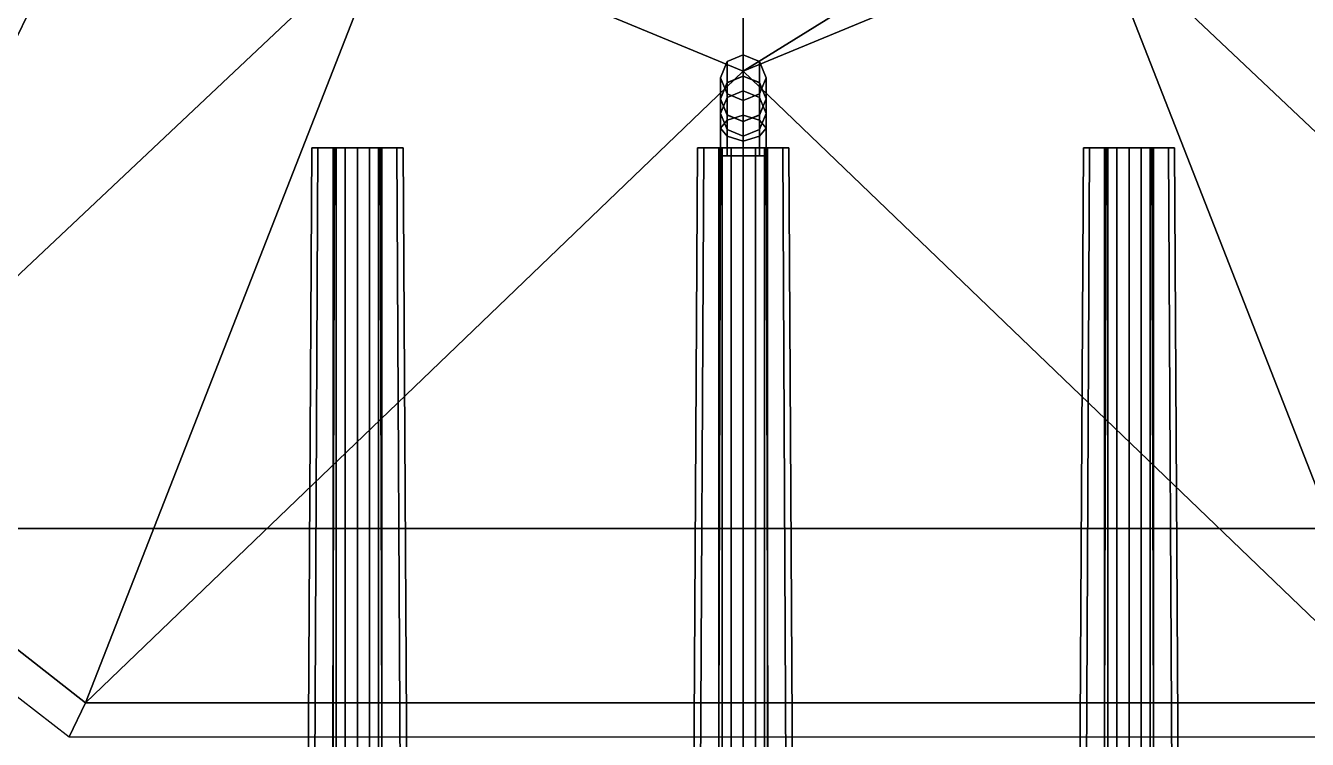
# Model space of a CAD drawing. Header units: millimetres. Extents: x -15 to 15, y -108 to 101.
# Drawn here: x -4.41 to 3.47, y 1.07 to 5.45 of the extents above; entities that cross this region are included whole.
import ezdxf

# ---------------------------------------------------------------- set-up
doc = ezdxf.new("R2010")
doc.units = ezdxf.units.MM
for name, color, linetype in [('citadelle', 3, 'Continuous'), ('gun', 1, 'Continuous'), ('superstructure', 4, 'Continuous')]:
    doc.layers.add(name, color=color, linetype=linetype)

msp = doc.modelspace()

# ---------------------------------------------------------------- linework, layer by layer
for points in [[(-6.59, 8.29, -9.51), (0, 8.29, -9.55), (0, 2.36, -9.55), (-6.59, 2.36, -9.51)], [(6.59, 2.36, -9.51), (0, 2.36, -9.55), (0, 8.29, -9.55), (6.59, 8.29, -9.51)], [(-6.59, 2.36, -9.51), (0, 2.36, -9.55), (0, -3.58, -9.55), (-6.59, -3.58, -9.51)], [(6.59, -3.58, -9.51), (0, -3.58, -9.55), (0, 2.36, -9.55), (6.59, 2.36, -9.51)]]:
    msp.add_3dface(points)
at = {"layer": 'citadelle'}
msp.add_3dface([(12.07, 6.28, 4.59), (-12.07, 6.28, 4.59), (-12.13, 0.74, 4.59), (12.13, 0.74, 4.59)], dxfattribs=at)
at = {"layer": 'gun'}
for points in [[(-2.65, 4.7, 6.93), (-2.6125, 4.7, 6.79), (-2.6341, 0.46, 6.7775), (-2.675, 0.46, 6.93)], [(-2.6125, 4.7, 7.07), (-2.65, 4.7, 6.93), (-2.675, 0.46, 6.93), (-2.6341, 0.46, 7.0825)], [(-2.52, 4.7, 6.93), (-2.4999, 4.7, 6.855), (-2.6125, 4.7, 6.79), (-2.65, 4.7, 6.93)], [(-2.4999, 4.7, 7.005), (-2.52, 4.7, 6.93), (-2.65, 4.7, 6.93), (-2.6125, 4.7, 7.07)], [(-2.6125, 4.7, 6.79), (-2.51, 4.7, 6.6875), (-2.5225, 0.46, 6.6659), (-2.6341, 0.46, 6.7775)], [(-2.51, 4.7, 7.1725), (-2.6125, 4.7, 7.07), (-2.6341, 0.46, 7.0825), (-2.5225, 0.46, 7.1941)], [(-2.4999, 4.7, 6.855), (-2.445, 4.7, 6.8001), (-2.51, 4.7, 6.6875), (-2.6125, 4.7, 6.79)], [(-2.445, 4.7, 7.0599), (-2.4999, 4.7, 7.005), (-2.6125, 4.7, 7.07), (-2.51, 4.7, 7.1725)], [(-2.51, 4.7, 6.6875), (-2.37, 4.7, 6.65), (-2.37, 0.46, 6.625), (-2.5225, 0.46, 6.6659)], [(-2.37, 4.7, 7.21), (-2.51, 4.7, 7.1725), (-2.5225, 0.46, 7.1941), (-2.37, 0.46, 7.235)], [(-2.4999, -5.3, 7.005), (-2.52, -5.3, 6.93), (-2.52, 4.7, 6.93), (-2.4999, 4.7, 7.005)], [(-2.52, -5.3, 6.93), (-2.4999, -5.3, 6.855), (-2.4999, 4.7, 6.855), (-2.52, 4.7, 6.93)], [(-2.445, 4.7, 6.8001), (-2.37, 4.7, 6.78), (-2.37, 4.7, 6.65), (-2.51, 4.7, 6.6875)], [(-2.37, 4.7, 7.08), (-2.445, 4.7, 7.0599), (-2.51, 4.7, 7.1725), (-2.37, 4.7, 7.21)], [(-2.445, -5.3, 7.0599), (-2.4999, -5.3, 7.005), (-2.4999, 4.7, 7.005), (-2.445, 4.7, 7.0599)], [(-2.4999, -5.3, 6.855), (-2.445, -5.3, 6.8001), (-2.445, 4.7, 6.8001), (-2.4999, 4.7, 6.855)], [(-2.445, -5.3, 6.8001), (-2.37, -5.3, 6.78), (-2.37, 4.7, 6.78), (-2.445, 4.7, 6.8001)], [(-2.37, -5.3, 7.08), (-2.445, -5.3, 7.0599), (-2.445, 4.7, 7.0599), (-2.37, 4.7, 7.08)], [(-2.37, -5.3, 6.78), (-2.295, -5.3, 6.8001), (-2.295, 4.7, 6.8001), (-2.37, 4.7, 6.78)], [(-2.295, -5.3, 7.0599), (-2.37, -5.3, 7.08), (-2.37, 4.7, 7.08), (-2.295, 4.7, 7.0599)], [(-2.37, 4.7, 6.65), (-2.23, 4.7, 6.6875), (-2.2175, 0.46, 6.6659), (-2.37, 0.46, 6.625)], [(-2.23, 4.7, 7.1725), (-2.37, 4.7, 7.21), (-2.37, 0.46, 7.235), (-2.2175, 0.46, 7.1941)], [(-2.37, 4.7, 6.78), (-2.295, 4.7, 6.8001), (-2.23, 4.7, 6.6875), (-2.37, 4.7, 6.65)], [(-2.295, 4.7, 7.0599), (-2.37, 4.7, 7.08), (-2.37, 4.7, 7.21), (-2.23, 4.7, 7.1725)], [(-2.295, -5.3, 6.8001), (-2.2401, -5.3, 6.855), (-2.2401, 4.7, 6.855), (-2.295, 4.7, 6.8001)], [(-2.2401, -5.3, 7.005), (-2.295, -5.3, 7.0599), (-2.295, 4.7, 7.0599), (-2.2401, 4.7, 7.005)], [(-2.295, 4.7, 6.8001), (-2.2401, 4.7, 6.855), (-2.1275, 4.7, 6.79), (-2.23, 4.7, 6.6875)], [(-2.2401, 4.7, 7.005), (-2.295, 4.7, 7.0599), (-2.23, 4.7, 7.1725), (-2.1275, 4.7, 7.07)], [(-2.2401, -5.3, 6.855), (-2.22, -5.3, 6.93), (-2.22, 4.7, 6.93), (-2.2401, 4.7, 6.855)], [(-2.22, -5.3, 6.93), (-2.2401, -5.3, 7.005), (-2.2401, 4.7, 7.005), (-2.22, 4.7, 6.93)], [(-2.22, 4.7, 6.93), (-2.2401, 4.7, 7.005), (-2.1275, 4.7, 7.07), (-2.09, 4.7, 6.93)], [(-2.2401, 4.7, 6.855), (-2.22, 4.7, 6.93), (-2.09, 4.7, 6.93), (-2.1275, 4.7, 6.79)], [(-2.23, 4.7, 6.6875), (-2.1275, 4.7, 6.79), (-2.1059, 0.46, 6.7775), (-2.2175, 0.46, 6.6659)], [(-2.1275, 4.7, 7.07), (-2.23, 4.7, 7.1725), (-2.2175, 0.46, 7.1941), (-2.1059, 0.46, 7.0825)], [(-2.1275, 4.7, 6.79), (-2.09, 4.7, 6.93), (-2.065, 0.46, 6.93), (-2.1059, 0.46, 6.7775)], [(-2.09, 4.7, 6.93), (-2.1275, 4.7, 7.07), (-2.1059, 0.46, 7.0825), (-2.065, 0.46, 6.93)], [(-0.2425, 4.7, 7.07), (-0.28, 4.7, 6.93), (-0.305, 0.46, 6.93), (-0.2641, 0.46, 7.0825)], [(-0.28, 4.7, 6.93), (-0.2425, 4.7, 6.79), (-0.2641, 0.46, 6.7775), (-0.305, 0.46, 6.93)], [(-0.1299, 4.7, 7.005), (-0.15, 4.7, 6.93), (-0.28, 4.7, 6.93), (-0.2425, 4.7, 7.07)], [(-0.15, 4.7, 6.93), (-0.1299, 4.7, 6.855), (-0.2425, 4.7, 6.79), (-0.28, 4.7, 6.93)], [(-0.14, 4.7, 7.1725), (-0.2425, 4.7, 7.07), (-0.2641, 0.46, 7.0825), (-0.1525, 0.46, 7.1941)], [(-0.2425, 4.7, 6.79), (-0.14, 4.7, 6.6875), (-0.1525, 0.46, 6.6659), (-0.2641, 0.46, 6.7775)], [(-0.075, 4.7, 7.0599), (-0.1299, 4.7, 7.005), (-0.2425, 4.7, 7.07), (-0.14, 4.7, 7.1725)], [(-0.1299, 4.7, 6.855), (-0.075, 4.7, 6.8001), (-0.14, 4.7, 6.6875), (-0.2425, 4.7, 6.79)], [(0, 4.7, 7.21), (-0.14, 4.7, 7.1725), (-0.1525, 0.46, 7.1941), (0, 0.46, 7.235)], [(-0.14, 4.7, 6.6875), (0, 4.7, 6.65), (0, 0.46, 6.625), (-0.1525, 0.46, 6.6659)], [(-0.15, -5.3, 6.93), (-0.1299, -5.3, 6.855), (-0.1299, 4.7, 6.855), (-0.15, 4.7, 6.93)], [(-0.1299, -5.3, 7.005), (-0.15, -5.3, 6.93), (-0.15, 4.7, 6.93), (-0.1299, 4.7, 7.005)], [(0, 4.7, 7.08), (-0.075, 4.7, 7.0599), (-0.14, 4.7, 7.1725), (0, 4.7, 7.21)], [(-0.075, 4.7, 6.8001), (0, 4.7, 6.78), (0, 4.7, 6.65), (-0.14, 4.7, 6.6875)], [(-0.1299, -5.3, 6.855), (-0.075, -5.3, 6.8001), (-0.075, 4.7, 6.8001), (-0.1299, 4.7, 6.855)], [(-0.075, -5.3, 7.0599), (-0.1299, -5.3, 7.005), (-0.1299, 4.7, 7.005), (-0.075, 4.7, 7.0599)], [(0, -5.3, 7.08), (-0.075, -5.3, 7.0599), (-0.075, 4.7, 7.0599), (0, 4.7, 7.08)], [(-0.075, -5.3, 6.8001), (0, -5.3, 6.78), (0, 4.7, 6.78), (-0.075, 4.7, 6.8001)], [(0.14, 4.7, 7.1725), (0, 4.7, 7.21), (0, 0.46, 7.235), (0.1525, 0.46, 7.1941)], [(0, 4.7, 6.65), (0.14, 4.7, 6.6875), (0.1525, 0.46, 6.6659), (0, 0.46, 6.625)], [(0.075, -5.3, 7.0599), (0, -5.3, 7.08), (0, 4.7, 7.08), (0.075, 4.7, 7.0599)], [(0, -5.3, 6.78), (0.075, -5.3, 6.8001), (0.075, 4.7, 6.8001), (0, 4.7, 6.78)], [(0.075, 4.7, 7.0599), (0, 4.7, 7.08), (0, 4.7, 7.21), (0.14, 4.7, 7.1725)], [(0, 4.7, 6.78), (0.075, 4.7, 6.8001), (0.14, 4.7, 6.6875), (0, 4.7, 6.65)], [(0.1299, 4.7, 7.005), (0.075, 4.7, 7.0599), (0.14, 4.7, 7.1725), (0.2425, 4.7, 7.07)], [(0.075, 4.7, 6.8001), (0.1299, 4.7, 6.855), (0.2425, 4.7, 6.79), (0.14, 4.7, 6.6875)], [(0.1299, -5.3, 7.005), (0.075, -5.3, 7.0599), (0.075, 4.7, 7.0599), (0.1299, 4.7, 7.005)], [(0.075, -5.3, 6.8001), (0.1299, -5.3, 6.855), (0.1299, 4.7, 6.855), (0.075, 4.7, 6.8001)], [(0.15, -5.3, 6.93), (0.1299, -5.3, 7.005), (0.1299, 4.7, 7.005), (0.15, 4.7, 6.93)], [(0.1299, -5.3, 6.855), (0.15, -5.3, 6.93), (0.15, 4.7, 6.93), (0.1299, 4.7, 6.855)], [(0.1299, 4.7, 6.855), (0.15, 4.7, 6.93), (0.28, 4.7, 6.93), (0.2425, 4.7, 6.79)], [(0.15, 4.7, 6.93), (0.1299, 4.7, 7.005), (0.2425, 4.7, 7.07), (0.28, 4.7, 6.93)], [(0.2425, 4.7, 7.07), (0.14, 4.7, 7.1725), (0.1525, 0.46, 7.1941), (0.2641, 0.46, 7.0825)], [(0.14, 4.7, 6.6875), (0.2425, 4.7, 6.79), (0.2641, 0.46, 6.7775), (0.1525, 0.46, 6.6659)], [(0.28, 4.7, 6.93), (0.2425, 4.7, 7.07), (0.2641, 0.46, 7.0825), (0.305, 0.46, 6.93)], [(0.2425, 4.7, 6.79), (0.28, 4.7, 6.93), (0.305, 0.46, 6.93), (0.2641, 0.46, 6.7775)], [(2.09, 4.7, 6.93), (2.1275, 4.7, 6.79), (2.1059, 0.46, 6.7775), (2.065, 0.46, 6.93)], [(2.1275, 4.7, 7.07), (2.09, 4.7, 6.93), (2.065, 0.46, 6.93), (2.1059, 0.46, 7.0825)], [(2.22, 4.7, 6.93), (2.2401, 4.7, 6.855), (2.1275, 4.7, 6.79), (2.09, 4.7, 6.93)], [(2.2401, 4.7, 7.005), (2.22, 4.7, 6.93), (2.09, 4.7, 6.93), (2.1275, 4.7, 7.07)], [(2.1275, 4.7, 6.79), (2.23, 4.7, 6.6875), (2.2175, 0.46, 6.6659), (2.1059, 0.46, 6.7775)], [(2.23, 4.7, 7.1725), (2.1275, 4.7, 7.07), (2.1059, 0.46, 7.0825), (2.2175, 0.46, 7.1941)], [(2.2401, 4.7, 6.855), (2.295, 4.7, 6.8001), (2.23, 4.7, 6.6875), (2.1275, 4.7, 6.79)], [(2.295, 4.7, 7.0599), (2.2401, 4.7, 7.005), (2.1275, 4.7, 7.07), (2.23, 4.7, 7.1725)], [(2.23, 4.7, 6.6875), (2.37, 4.7, 6.65), (2.37, 0.46, 6.625), (2.2175, 0.46, 6.6659)], [(2.37, 4.7, 7.21), (2.23, 4.7, 7.1725), (2.2175, 0.46, 7.1941), (2.37, 0.46, 7.235)], [(2.2401, -5.3, 7.005), (2.22, -5.3, 6.93), (2.22, 4.7, 6.93), (2.2401, 4.7, 7.005)], [(2.22, -5.3, 6.93), (2.2401, -5.3, 6.855), (2.2401, 4.7, 6.855), (2.22, 4.7, 6.93)], [(2.295, 4.7, 6.8001), (2.37, 4.7, 6.78), (2.37, 4.7, 6.65), (2.23, 4.7, 6.6875)], [(2.37, 4.7, 7.08), (2.295, 4.7, 7.0599), (2.23, 4.7, 7.1725), (2.37, 4.7, 7.21)], [(2.295, -5.3, 7.0599), (2.2401, -5.3, 7.005), (2.2401, 4.7, 7.005), (2.295, 4.7, 7.0599)], [(2.2401, -5.3, 6.855), (2.295, -5.3, 6.8001), (2.295, 4.7, 6.8001), (2.2401, 4.7, 6.855)], [(2.295, -5.3, 6.8001), (2.37, -5.3, 6.78), (2.37, 4.7, 6.78), (2.295, 4.7, 6.8001)], [(2.37, -5.3, 7.08), (2.295, -5.3, 7.0599), (2.295, 4.7, 7.0599), (2.37, 4.7, 7.08)], [(2.37, -5.3, 6.78), (2.445, -5.3, 6.8001), (2.445, 4.7, 6.8001), (2.37, 4.7, 6.78)], [(2.445, -5.3, 7.0599), (2.37, -5.3, 7.08), (2.37, 4.7, 7.08), (2.445, 4.7, 7.0599)], [(2.37, 4.7, 6.65), (2.51, 4.7, 6.6875), (2.5225, 0.46, 6.6659), (2.37, 0.46, 6.625)], [(2.37, 4.7, 6.78), (2.445, 4.7, 6.8001), (2.51, 4.7, 6.6875), (2.37, 4.7, 6.65)], [(2.51, 4.7, 7.1725), (2.37, 4.7, 7.21), (2.37, 0.46, 7.235), (2.5225, 0.46, 7.1941)], [(2.445, 4.7, 7.0599), (2.37, 4.7, 7.08), (2.37, 4.7, 7.21), (2.51, 4.7, 7.1725)], [(2.445, -5.3, 6.8001), (2.4999, -5.3, 6.855), (2.4999, 4.7, 6.855), (2.445, 4.7, 6.8001)], [(2.4999, -5.3, 7.005), (2.445, -5.3, 7.0599), (2.445, 4.7, 7.0599), (2.4999, 4.7, 7.005)], [(2.445, 4.7, 6.8001), (2.4999, 4.7, 6.855), (2.6125, 4.7, 6.79), (2.51, 4.7, 6.6875)], [(2.4999, 4.7, 7.005), (2.445, 4.7, 7.0599), (2.51, 4.7, 7.1725), (2.6125, 4.7, 7.07)], [(2.4999, -5.3, 6.855), (2.52, -5.3, 6.93), (2.52, 4.7, 6.93), (2.4999, 4.7, 6.855)], [(2.52, -5.3, 6.93), (2.4999, -5.3, 7.005), (2.4999, 4.7, 7.005), (2.52, 4.7, 6.93)], [(2.52, 4.7, 6.93), (2.4999, 4.7, 7.005), (2.6125, 4.7, 7.07), (2.65, 4.7, 6.93)], [(2.4999, 4.7, 6.855), (2.52, 4.7, 6.93), (2.65, 4.7, 6.93), (2.6125, 4.7, 6.79)], [(2.51, 4.7, 6.6875), (2.6125, 4.7, 6.79), (2.6341, 0.46, 6.7775), (2.5225, 0.46, 6.6659)], [(2.6125, 4.7, 7.07), (2.51, 4.7, 7.1725), (2.5225, 0.46, 7.1941), (2.6341, 0.46, 7.0825)], [(2.6125, 4.7, 6.79), (2.65, 4.7, 6.93), (2.675, 0.46, 6.93), (2.6341, 0.46, 6.7775)], [(2.65, 4.7, 6.93), (2.6125, 4.7, 7.07), (2.6341, 0.46, 7.0825), (2.675, 0.46, 6.93)]]:
    msp.add_3dface(points, dxfattribs=at)
at = {"layer": 'superstructure'}
for points in [[(-3.07, 8.24, 6.61), (-5.79, 13.87, 6.27), (-5.79, 2.66, 6.27), (-3.07, 8.24, 6.61)], [(3.07, 8.24, 6.61), (5.78, 2.66, 6.27), (5.79, 13.87, 6.27), (3.07, 8.24, 6.61)], [(-3.07, 8.24, 6.61), (-5.79, 2.66, 6.27), (-2.1708, 6.0692, 6.61), (-3.07, 8.24, 6.61)], [(2.1708, 6.0692, 6.61), (5.78, 2.66, 6.27), (3.07, 8.24, 6.61), (2.1708, 6.0692, 6.61)], [(-2.1708, 6.0692, 6.61), (-5.79, 2.66, 6.27), (-4.04, 1.29, 6.27), (-2.1708, 6.0692, 6.61)], [(-2.1708, 6.0692, 6.61), (-4.04, 1.29, 6.27), (0, 5.17, 6.61), (-2.1708, 6.0692, 6.61)], [(0, 5.17, 6.72), (-2.1708, 6.0692, 6.72), (-2.1708, 6.0692, 6.61), (0, 5.17, 6.61)], [(0, 5.63, 6.72), (-1.305, 5.9797, 6.72), (-2.1708, 6.0692, 6.72), (0, 5.17, 6.72)], [(2.1708, 6.0692, 6.72), (0, 5.17, 6.72), (0, 5.17, 6.61), (2.1708, 6.0692, 6.61)], [(0, 5.17, 6.61), (4.04, 1.29, 6.27), (2.1708, 6.0692, 6.61), (0, 5.17, 6.61)], [(0, 5.17, 6.72), (2.1708, 6.0692, 6.72), (2.1708, 6.0692, 6.72), (1.305, 5.9797, 6.72)], [(2.1708, 6.0692, 6.61), (4.04, 1.29, 6.27), (5.78, 2.66, 6.27), (2.1708, 6.0692, 6.61)], [(0, 5.63, 6.72), (0, 5.17, 6.72), (0, 5.17, 6.72), (1.305, 5.9797, 6.72)], [(-0.099, 5.23, 16.45), (-0.14, 5.13, 16.45), (-0.14, 4.91, 17.06), (-0.099, 5.009, 17.06)], [(-0.099, 5.229, 6.61), (-0.14, 5.13, 6.6), (-0.14, 5.13, 16.45), (-0.099, 5.229, 16.45)], [(0, 5.27, 16.45), (-0.099, 5.23, 16.45), (-0.099, 5.009, 17.06), (0, 5.05, 17.06)], [(0, 5.27, 6.61), (-0.099, 5.229, 6.61), (-0.099, 5.229, 16.45), (0, 5.27, 16.45)], [(0.099, 5.23, 16.45), (0, 5.27, 16.45), (0, 5.05, 17.06), (0.099, 5.009, 17.06)], [(0.099, 5.229, 6.61), (0, 5.27, 6.61), (0, 5.27, 16.45), (0.099, 5.229, 16.45)], [(0.14, 5.13, 16.45), (0.099, 5.23, 16.45), (0.099, 5.009, 17.06), (0.14, 4.91, 17.06)], [(0.14, 5.13, 6.6), (0.099, 5.229, 6.61), (0.099, 5.229, 16.45), (0.14, 5.13, 16.45)], [(0, 5.17, 6.61), (-4.04, 1.29, 6.27), (4.04, 1.29, 6.27), (0, 5.17, 6.61)], [(-0.14, 5.13, 16.45), (-0.099, 5.03, 16.45), (-0.099, 4.811, 17.06), (-0.14, 4.91, 17.06)], [(-0.14, 5.13, 6.6), (-0.099, 5.031, 6.59), (-0.099, 5.031, 16.45), (-0.14, 5.13, 16.45)], [(0, 5.14, 19.19), (-0.099, 5.1, 19.16), (-0.099, 4.87, 19.419), (0, 4.9, 19.46)], [(0, 5.14, 17.62), (-0.099, 5.099, 17.62), (-0.099, 5.099, 19.16), (0, 5.14, 19.19)], [(0, 5.05, 17.31), (-0.099, 5.009, 17.31), (-0.099, 5.1, 17.62), (0, 5.14, 17.62)], [(0.099, 5.1, 19.16), (0, 5.14, 19.19), (0, 4.9, 19.46), (0.099, 4.87, 19.419)], [(0.099, 5.099, 17.62), (0, 5.14, 17.62), (0, 5.14, 19.19), (0.099, 5.099, 19.16)], [(0.099, 5.009, 17.31), (0, 5.05, 17.31), (0, 5.14, 17.62), (0.099, 5.1, 17.62)], [(0.099, 5.03, 16.45), (0.14, 5.13, 16.45), (0.14, 4.91, 17.06), (0.099, 4.811, 17.06)], [(0.099, 5.031, 6.59), (0.14, 5.13, 6.6), (0.14, 5.13, 16.45), (0.099, 5.031, 16.45)], [(-0.099, 5.1, 19.16), (-0.14, 5, 19.11), (-0.14, 4.82, 19.32), (-0.099, 4.87, 19.419)], [(-0.099, 5.009, 17.31), (-0.14, 4.91, 17.31), (-0.14, 5, 17.62), (-0.099, 5.1, 17.62)], [(-0.099, 5.099, 17.62), (-0.14, 5, 17.62), (-0.14, 5, 19.11), (-0.099, 5.099, 19.16)], [(0, 5.05, 17.06), (-0.099, 5.009, 17.06), (-0.099, 5.009, 17.31), (0, 5.05, 17.31)], [(0.099, 5.009, 17.06), (0, 5.05, 17.06), (0, 5.05, 17.31), (0.099, 5.009, 17.31)], [(0.14, 5, 19.11), (0.099, 5.1, 19.16), (0.099, 4.87, 19.419), (0.14, 4.82, 19.32)], [(0.14, 4.91, 17.31), (0.099, 5.009, 17.31), (0.099, 5.1, 17.62), (0.14, 5, 17.62)], [(0.14, 5, 17.62), (0.099, 5.099, 17.62), (0.099, 5.099, 19.16), (0.14, 5, 19.11)], [(-0.099, 5.009, 17.06), (-0.14, 4.91, 17.06), (-0.14, 4.91, 17.31), (-0.099, 5.009, 17.31)], [(-0.14, 5, 19.11), (-0.099, 4.9, 19.07), (-0.099, 4.77, 19.221), (-0.14, 4.82, 19.32)], [(-0.14, 5, 17.62), (-0.099, 4.901, 17.62), (-0.099, 4.901, 19.07), (-0.14, 5, 19.11)], [(-0.14, 4.91, 17.31), (-0.099, 4.811, 17.31), (-0.099, 4.9, 17.62), (-0.14, 5, 17.62)], [(-0.099, 5.031, 6.59), (0, 4.99, 6.59), (0, 4.99, 16.45), (-0.099, 5.031, 16.45)], [(-0.099, 5.03, 16.45), (0, 4.99, 16.45), (0, 4.77, 17.06), (-0.099, 4.811, 17.06)], [(0, 4.99, 6.59), (0.099, 5.031, 6.59), (0.099, 5.031, 16.45), (0, 4.99, 16.45)], [(0, 4.99, 16.45), (0.099, 5.03, 16.45), (0.099, 4.811, 17.06), (0, 4.77, 17.06)], [(0.14, 4.91, 17.06), (0.099, 5.009, 17.06), (0.099, 5.009, 17.31), (0.14, 4.91, 17.31)], [(0.099, 4.9, 19.07), (0.14, 5, 19.11), (0.14, 4.82, 19.32), (0.099, 4.77, 19.221)], [(0.099, 4.901, 17.62), (0.14, 5, 17.62), (0.14, 5, 19.11), (0.099, 4.901, 19.07)], [(0.099, 4.811, 17.31), (0.14, 4.91, 17.31), (0.14, 5, 17.62), (0.099, 4.9, 17.62)], [(-0.14, 4.91, 17.06), (-0.099, 4.811, 17.06), (-0.099, 4.811, 17.31), (-0.14, 4.91, 17.31)], [(-0.099, 4.901, 17.62), (0, 4.86, 17.62), (0, 4.86, 19.06), (-0.099, 4.901, 19.07)], [(-0.099, 4.9, 19.07), (0, 4.86, 19.06), (0, 4.74, 19.18), (-0.099, 4.77, 19.221)], [(0, 4.9, 19.46), (-0.099, 4.87, 19.419), (-0.099, 4.65, 19.419), (0, 4.65, 19.46)], [(-0.099, 4.811, 17.31), (0, 4.77, 17.31), (0, 4.86, 17.62), (-0.099, 4.9, 17.62)], [(0, 4.86, 17.62), (0.099, 4.901, 17.62), (0.099, 4.901, 19.07), (0, 4.86, 19.06)], [(0, 4.86, 19.06), (0.099, 4.9, 19.07), (0.099, 4.77, 19.221), (0, 4.74, 19.18)], [(0.099, 4.87, 19.419), (0, 4.9, 19.46), (0, 4.65, 19.46), (0.099, 4.65, 19.419)], [(0, 4.77, 17.31), (0.099, 4.811, 17.31), (0.099, 4.9, 17.62), (0, 4.86, 17.62)], [(0.099, 4.811, 17.06), (0.14, 4.91, 17.06), (0.14, 4.91, 17.31), (0.099, 4.811, 17.31)], [(-0.099, 4.87, 19.419), (-0.14, 4.82, 19.32), (-0.14, 4.65, 19.32), (-0.099, 4.65, 19.419)], [(-0.14, 4.82, 19.32), (-0.099, 4.77, 19.221), (-0.099, 4.65, 19.221), (-0.14, 4.65, 19.32)], [(-0.099, 4.811, 17.06), (0, 4.77, 17.06), (0, 4.77, 17.31), (-0.099, 4.811, 17.31)], [(0, 4.77, 17.06), (0.099, 4.811, 17.06), (0.099, 4.811, 17.31), (0, 4.77, 17.31)], [(0.14, 4.82, 19.32), (0.099, 4.87, 19.419), (0.099, 4.65, 19.419), (0.14, 4.65, 19.32)], [(0.099, 4.77, 19.221), (0.14, 4.82, 19.32), (0.14, 4.65, 19.32), (0.099, 4.65, 19.221)], [(-0.099, 4.77, 19.221), (0, 4.74, 19.18), (0, 4.65, 19.18), (-0.099, 4.65, 19.221)], [(0, 4.74, 19.18), (0.099, 4.77, 19.221), (0.099, 4.65, 19.221), (0, 4.65, 19.18)], [(-6.05, 2.56, 4.59), (-4.14, 1.08, 4.59), (-4.04, 1.29, 6.27), (-5.79, 2.66, 6.27)], [(-4.04, 1.29, 6.27), (-4.14, 1.08, 4.59), (4.14, 1.08, 4.59), (4.04, 1.29, 6.27)]]:
    msp.add_3dface(points, dxfattribs=at)

doc.saveas('drawing.dxf')
